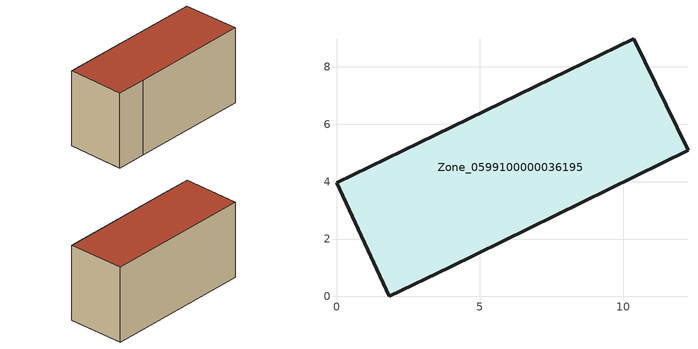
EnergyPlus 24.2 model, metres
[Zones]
Zone_0599100000036195
 floor ground (C_G): 1.84,0 0,3.96 10.37,8.99 12.26,5.09 3.95,1.02 z0
 wall outside (C_F): 0,3.96 1.84,0 3.95,1.02 12.26,5.09 10.37,8.99 0,3.96 z0:5.75
 roof outside (C_R): 3.95,1.02 12.26,5.09 10.37,8.99 0,3.96 1.84,0 z5.75
[BUILDING]
Pand.0599100000036195: North Axis=0; Terrain=City; Loads Convergence Tolerance Value=0.04; Temperature Convergence Tolerance Value=0.4; Solar Distribution=FullExterior; Maximum Number of Warmup Days=25; Minimum Number of Warmup Days=1
[Site:Location]
Rotterdam.The.Hague.AP_ZH_NLD Design_Conditions: Latitude=51.96; Longitude=4.45; Time Zone=1; Elevation=-4.5
[SITE:GROUNDTEMPERATURE:BUILDINGSURFACE]
18, 18, 18, 18, 18, 18, 18, 18, 18, 18, 18, 18
[MATERIAL] Thermal Absorptance=0.9; Solar Absorptance=0.7; Visible Absorptance=0.7
Name | Roughness | Thickness | Conductivity | Density | Specific Heat
G.TI.1946-1964 | MediumSmooth | 0.15 | 1 | 540 | 1210
F.TI.1946-1964 | Rough | 0.3 | 0.857143 | 1920 | 840
R.TI.1946-1964 | MediumRough | 0.2 | 0.277778 | 1500 | 1000
[CONSTRUCTION]
C_G: G.TI.1946-1964
C_F: F.TI.1946-1964
C_R: R.TI.1946-1964
[ZONE]
Zone_0599100000036195: Type=1; Multiplier=1; Ceiling Height=Autocalculate; Volume=Autocalculate; Floor Area=autocalculate; Part of Total Floor Area=Yes
[ZONEINFILTRATION:DESIGNFLOWRATE]
Infil_Zone_0599100000036195: Zone or ZoneList or Space or SpaceList=Zone_0599100000036195; Schedule=AlwaysOn; Design Flow Rate Calculation Method=Flow/Area; Flow Rate per Floor Area=0.003; Constant Term Coefficient=1; Temperature Term Coefficient=0; Velocity Term Coefficient=0; Velocity Squared Term Coefficient=0
[HVACTEMPLATE:ZONE:IDEALLOADSAIRSYSTEM]
Zone_0599100000036195: Maximum Heating Supply Air Temperature=50; Minimum Cooling Supply Air Temperature=13; Maximum Heating Supply Air Humidity Ratio=0.0156; Minimum Cooling Supply Air Humidity Ratio=0.0077; Heating Limit=NoLimit; Cooling Limit=NoLimit; Dehumidification Control Type=ConstantSensibleHeatRatio; Cooling Sensible Heat Ratio=0.7; Dehumidification Setpoint=60; Humidification Control Type=None; Humidification Setpoint=30; Outdoor Air Method=None; Outdoor Air Flow Rate per Person=0.00944; Outdoor Air Flow Rate per Zone Floor Area=0; Outdoor Air Flow Rate per Zone=0; Demand Controlled Ventilation Type=None; Outdoor Air Economizer Type=NoEconomizer; Heat Recovery Type=None; Sensible Heat Recovery Effectiveness=0.7; Latent Heat Recovery Effectiveness=0.65
[ZONECONTROL:THERMOSTAT]
ThermostatControl_Zone_0599100000036195: Zone or ZoneList=Zone_0599100000036195; Control Type Schedule=DualSetpointControlType; Control 1=Thermostat_Zone_0599100000036195; Temperature Difference Between Cutout And Setpoint=0
[THERMOSTATSETPOINT:DUALSETPOINT]
Thermostat_Zone_0599100000036195: Heating Setpoint Temperature Schedule=HeatingSetpoint_Zone_0599100000036195; Cooling Setpoint Temperature Schedule=CoolingSetpoint_Zone_0599100000036195
[SCHEDULE:COMPACT]
HeatingSetpoint_Zone_0599100000036195: Through: 12/31, For: AllDays, Until: 24:00, 21
CoolingSetpoint_Zone_0599100000036195: Through: 12/31, For: AllDays, Until: 24:00, 24
DualSetpointControlType: Through: 12/31, For: AllDays, Until: 24:00, 4
AlwaysOn: Through: 12/31, For: AllDays, Until: 24:00, 1
